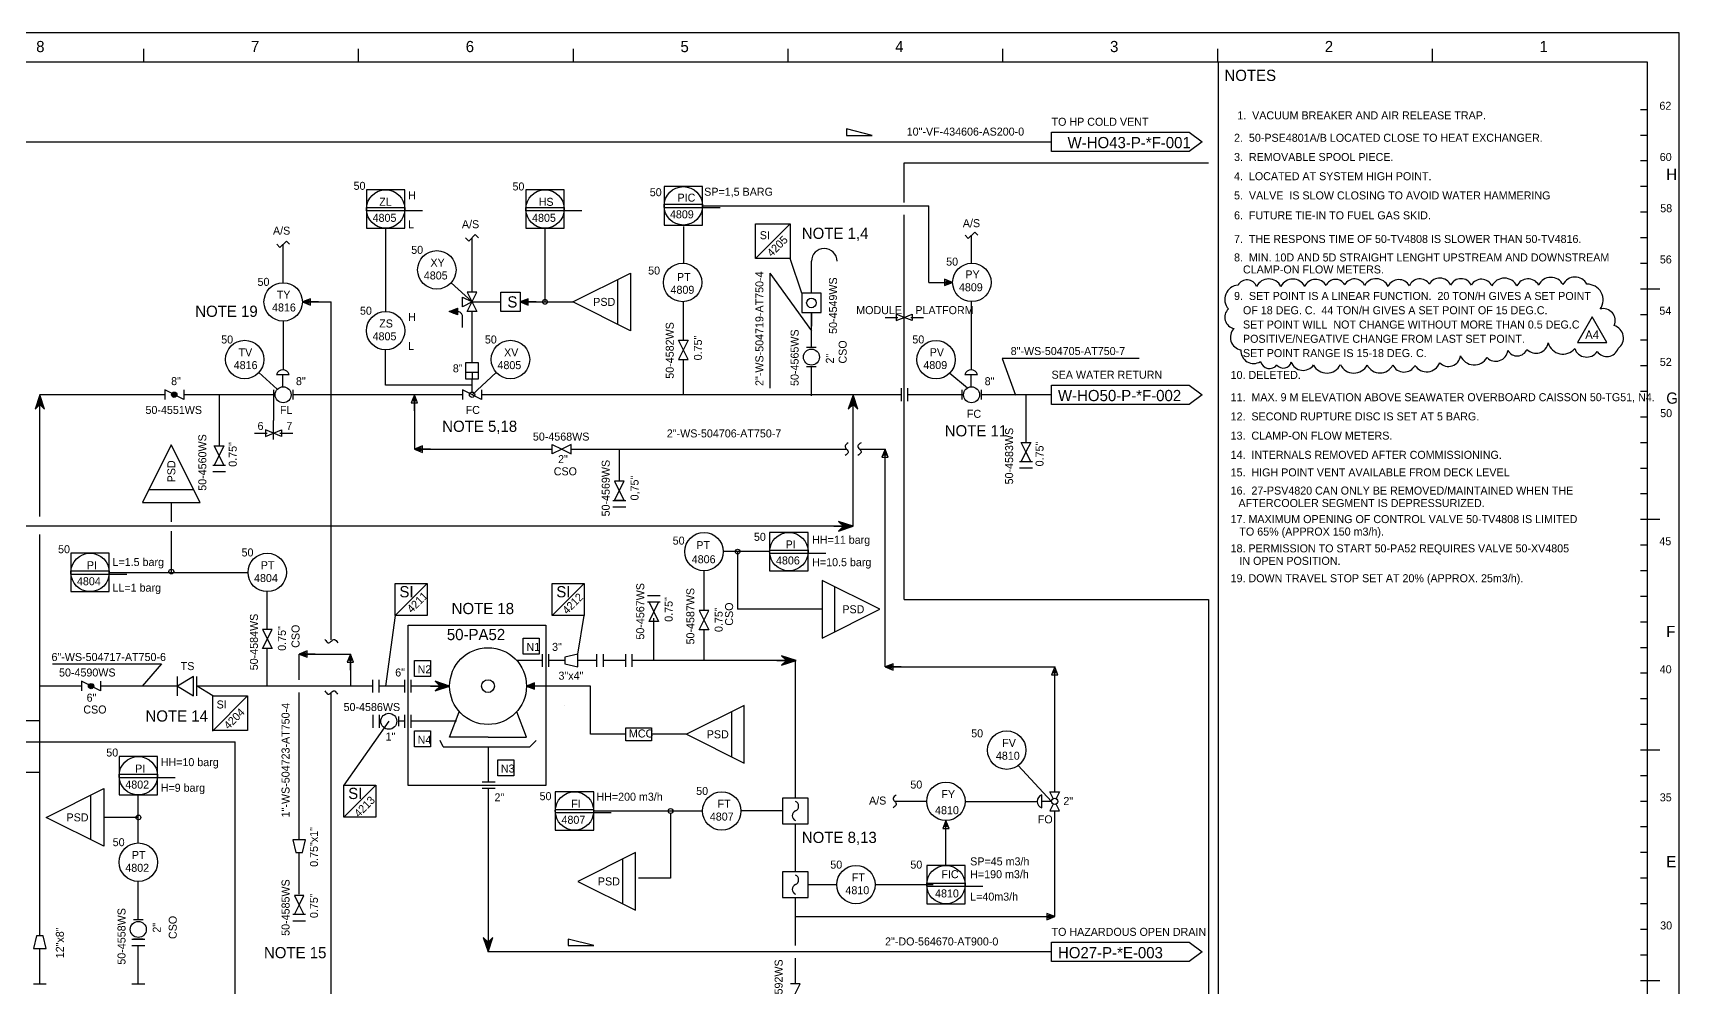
# Model space of a CAD drawing. Extents: x 0 to 840, y 0 to 594.
# Drawn here: x 326 to 840, y 296 to 594 of the extents above; entities that cross this region are included whole.
import ezdxf

# ---------------------------------------------------------------- set-up
doc = ezdxf.new("R2010")
doc.units = 0
for name, color, linetype in [('01-LIN-025-A', 7, 'Continuous'), ('08-LIN-050-A', 7, 'Continuous'), ('14-LIN-025-DASH', 7, 'Continuous'), ('15-LIN-025-PHAN', 7, 'Continuous'), ('18-LIN-025-SP', 7, 'Continuous'), ('34-TXT-018', 7, 'Continuous'), ('35-TXT-025', 7, 'Continuous'), ('36-TXT-035', 7, 'Continuous'), ('39-TXT-100', 7, 'Continuous'), ('40-', 7, 'Continuous'), ('43-', 7, 'Continuous'), ('45-', 7, 'Continuous'), ('50-REV-035-TRNG', 7, 'Continuous'), ('51-REV-035-CLD', 7, 'Continuous')]:
    doc.layers.add(name, color=color, linetype=linetype)

msp = doc.modelspace()

# ---------------------------------------------------------------- linework, layer by layer
at = {"layer": '01-LIN-025-A'}
for p, q in [((566, 512.67), (562.41, 523.52)), ((456.44, 515.96), (463, 510)), ((556, 519), (556, 483)), ((556, 519), (569, 501)), ((569.01, 506.67), (569.01, 502.38)), ((396.42, 487.95), (402.16, 482.69)), ((470.58, 487.95), (463, 481)), ((612.2, 487.74), (617.73, 483.15)), ((401, 479.5), (401, 473)), ((496, 400), (497.99, 412.05)), ((332, 397), (366, 397)), ((366, 397), (360, 390)), ((382, 387), (376.93, 390.07)), ((437, 379), (422.99, 359.05)), ((442, 379), (440, 379)), ((454, 371), (453, 373)), ((454, 371), (481, 371)), ((468, 371), (468, 360)), ((481, 371), (483, 373)), ((633.59, 365.2), (643.98, 354)), ((560, 355), (560, 347)), ((568, 355), (560, 355)), ((568, 347), (568, 355)), ((560, 351), (547, 351)), ((560, 347), (568, 347)), ((560, 332), (560, 324)), ((568, 332), (560, 332)), ((568, 324), (568, 332)), ((560, 324), (568, 324)), ((568, 328), (576.9, 328))]:
    msp.add_line(p, q, dxfattribs=at)
for points in [[(580, 564), (580, 562), (588, 562)], [(512.51, 501), (494.51, 510), (512.51, 519)], [(610.61, 517.08), (610.61, 515.08), (613.11, 516.08)], [(412.5, 509), (412.5, 511), (410, 510)], [(595.5, 506.17), (595.5, 504.17), (598, 505.17)], [(600.45, 506.17), (600.45, 504.17), (597.95, 505.17)], [(444, 478.5), (446, 478.5), (445, 481)], [(398.5, 470), (398.5, 468), (401, 469)], [(403.45, 470), (403.45, 468), (400.95, 469)], [(378.07, 447.33), (369.07, 465.33), (360.07, 447.33)], [(385.5, 465), (384, 462), (382.5, 465)], [(447.5, 463), (447.5, 465), (445, 464)], [(488, 465.5), (491, 464), (488, 462.5)], [(494, 465.5), (491, 464), (494, 462.5)], [(591, 461.5), (593, 461.5), (592, 464)], [(637.5, 466.13), (636, 463.13), (634.5, 466.13)], [(637.5, 460.13), (636, 463.13), (634.5, 460.13)], [(385.5, 459), (384, 462), (382.5, 459)], [(507.5, 454), (509, 451), (510.5, 454)], [(507.5, 448), (509, 451), (510.5, 448)], [(572.35, 405), (590.35, 414), (572.35, 423)], [(518.28, 416.17), (519.78, 413.17), (521.28, 416.17)], [(518.28, 410.17), (519.78, 413.17), (521.28, 410.17)], [(479, 405), (484, 405), (484, 400), (479, 400)], [(411.5, 399), (411.5, 401), (409, 400)], [(424, 397.5), (426, 397.5), (425, 400)], [(445, 398), (450, 398), (450, 393), (445, 393)], [(594.5, 395), (594.5, 397), (592, 396)], [(644, 393.5), (646, 393.5), (645, 396)], [(548, 383.95), (530, 374.95), (548, 365.95)], [(445, 376), (450, 376), (450, 371), (445, 371)], [(511, 376.95), (519, 376.95), (519, 372.95), (511, 372.95)], [(471, 367), (476, 367), (476, 362), (471, 362)], [(347.98, 340), (329.98, 349), (347.98, 358)], [(610, 345.5), (612, 345.5), (611, 348)], [(514, 338), (496, 329), (514, 320)], [(407.5, 324.63), (409, 321.63), (410.5, 324.63)], [(407.5, 318.63), (409, 321.63), (410.5, 318.63)], [(642.5, 319), (642.5, 317), (645, 318)], [(493, 311), (493, 309), (501, 309)]]:
    msp.add_lwpolyline(points, close=True, dxfattribs=at)
for points in [[(644, 563), (687, 563)], [(644, 557), (644, 563)], [(687, 563), (691, 560)], [(687, 557), (644, 557)], [(691, 560), (687, 557)], [(523, 546), (523, 534)], [(535, 546), (523, 546)], [(535, 534), (535, 546)], [(430, 545), (430, 533)], [(442, 545), (430, 545)], [(442, 533), (442, 545)], [(479.8, 545), (479.8, 533)], [(491.8, 545), (479.8, 545)], [(491.8, 533), (491.8, 545)], [(523, 540.5), (535, 540.5)], [(430, 539.5), (442, 539.5)], [(430, 538.5), (447.5, 538.5)], [(479.8, 539.5), (491.8, 539.5)], [(479.8, 538.5), (497.3, 538.5)], [(523, 539.5), (540.5, 539.5)], [(430, 533), (442, 533)], [(461, 530), (462, 529), (464, 531), (465, 530)], [(479.8, 533), (491.8, 533)], [(523, 534), (535, 534)], [(616.99, 530.79), (617.99, 529.79), (619.99, 531.79), (620.99, 530.79)], [(402, 528), (403, 527), (405, 529), (406, 528)], [(569, 512.67), (569, 522.67)], [(508.51, 503), (508.51, 517)], [(608.11, 516.08), (611.11, 516.08)], [(611.11, 516.58), (612.36, 516.08), (611.11, 515.58)], [(611.11, 515.58), (611.31, 516.08), (611.11, 516.58)], [(412, 509.5), (410.75, 510), (412, 510.5)], [(412, 510.5), (411.8, 510), (412, 509.5)], [(415, 510), (412, 510)], [(460, 511.5), (463, 510)], [(460, 508.5), (460, 511.5)], [(463, 510), (460, 508.5)], [(461.5, 507), (464.5, 513)], [(464.5, 513), (461.5, 513)], [(461.5, 513), (464.5, 507)], [(463, 510), (472, 510)], [(472, 510), (472, 513)], [(472, 513), (478, 513)], [(472, 507), (472, 510)], [(478, 513), (478, 507)], [(480.5, 509), (480, 510), (480.5, 511), (478, 510), (480.5, 509)], [(480.5, 509), (480.5, 510.9), (478.4, 510), (480.4, 509.2), (480.4, 510.7), (478.8, 510), (480.3, 509.4), (480.3, 510.5), (479.3, 510), (480.1, 509.7), (480.1, 510.2), (479.7, 510)], [(480, 509.5), (478.75, 510), (480, 510.5)], [(480, 510.5), (479.8, 510), (480, 509.5)], [(483, 510), (480, 510)], [(572, 512.67), (566, 512.67)], [(566, 512.67), (566, 509.67)], [(566, 509.67), (566, 506.67)], [(572, 506.67), (572, 512.67)], [(458.5, 508.05), (458.5, 505.95), (455.8, 507), (458.5, 508.05)], [(455.92, 506.95), (455.85, 507.02)], [(456.15, 506.86), (455.96, 507.06)], [(456.38, 506.77), (456.06, 507.1)], [(456.61, 506.68), (456.16, 507.14)], [(456.85, 506.59), (456.26, 507.18)], [(457.08, 506.5), (456.36, 507.22)], [(457.31, 506.41), (456.47, 507.26)], [(457.54, 506.32), (456.57, 507.3)], [(457.77, 506.23), (456.67, 507.34)], [(458, 506.14), (456.77, 507.38)], [(458.24, 506.05), (456.87, 507.42)], [(458.47, 505.96), (456.97, 507.46)], [(458.5, 506.07), (457.08, 507.5)], [(458.5, 506.21), (457.18, 507.53)], [(458.5, 506.35), (457.28, 507.58)], [(458.5, 506.49), (457.38, 507.61)], [(458.5, 506.64), (457.48, 507.65)], [(458.5, 506.78), (457.59, 507.69)], [(458.5, 506.92), (457.69, 507.73)], [(458.5, 507.06), (457.79, 507.77)], [(458.5, 507.2), (457.89, 507.81)], [(458.5, 507.34), (457.99, 507.85)], [(458.5, 507.48), (458.09, 507.89)], [(458.5, 507.63), (458.2, 507.93)], [(458.5, 507.77), (458.3, 507.97)], [(458.5, 507.91), (458.4, 508.01)], [(460, 502), (460, 505.4)], [(464.5, 507), (461.5, 507)], [(478, 507), (472, 507)], [(566, 506.67), (572, 506.67)], [(592, 505.17), (593, 505.17)], [(593, 505.17), (596, 505.17)], [(600, 505.17), (603, 505.17)], [(603, 505.17), (604, 505.17)], [(463, 484), (436, 484), (436, 495)], [(570.5, 495.75), (567.5, 495.75)], [(463, 481.83), (463, 486), (465, 486), (465, 491), (461, 491), (461, 486), (463, 486)], [(570.5, 489.75), (567.5, 489.75)], [(671.36, 492.3), (628.6, 492.3), (632.71, 480.88)], [(401.9, 487.3), (405.9, 487.3)], [(403.9, 483.3), (403.9, 487.3)], [(461, 488), (465, 488)], [(463, 488), (463, 486)], [(616.9, 487.3), (620.9, 487.3)], [(618.9, 483.3), (618.9, 487.3)], [(644, 484), (687, 484)], [(644, 478), (644, 484)], [(687, 484), (691, 481)], [(326.5, 476.5), (328, 478), (329.5, 476.5), (328, 481), (326.5, 476.5)], [(328.93, 478.2), (327.07, 478.2)], [(328.9, 478.3), (327.1, 478.3)], [(328.87, 478.4), (327.13, 478.4)], [(328.83, 478.5), (327.17, 478.5)], [(328.8, 478.6), (327.2, 478.6)], [(328.77, 478.7), (327.23, 478.7)], [(328.73, 478.8), (327.27, 478.8)], [(328.7, 478.9), (327.3, 478.9)], [(328.67, 479), (327.33, 479)], [(328.63, 479.1), (327.37, 479.1)], [(328.6, 479.2), (327.4, 479.2)], [(328.57, 479.3), (327.43, 479.3)], [(328.53, 479.4), (327.47, 479.4)], [(328.5, 479.5), (327.5, 479.5)], [(328.47, 479.6), (327.53, 479.6)], [(328.43, 479.7), (327.57, 479.7)], [(328.4, 479.8), (327.6, 479.8)], [(328.37, 479.9), (327.63, 479.9)], [(328.33, 480), (327.67, 480)], [(328.3, 480.1), (327.7, 480.1)], [(328.27, 480.2), (327.73, 480.2)], [(328.23, 480.3), (327.77, 480.3)], [(328.2, 480.4), (327.8, 480.4)], [(328.17, 480.5), (327.83, 480.5)], [(328.13, 480.6), (327.87, 480.6)], [(328.1, 480.7), (327.9, 480.7)], [(328.07, 480.8), (327.93, 480.8)], [(328.03, 480.9), (327.97, 480.9)], [(328, 475), (328, 481)], [(373, 479.5), (367, 482.5)], [(367, 482.5), (367, 479.5)], [(373, 482.5), (373, 479.5)], [(401, 482.5), (401, 479.5)], [(407, 482.5), (407, 479.5)], [(444.5, 479), (445, 480.25), (445.5, 479)], [(445.5, 479), (445, 479.2), (444.5, 479)], [(445, 476), (445, 479)], [(466, 479.5), (460, 482.5)], [(460, 482.5), (460, 479.5)], [(466, 482.5), (466, 479.5)], [(580.5, 476.5), (582, 478), (583.5, 476.5), (582, 481), (580.5, 476.5)], [(582.93, 478.2), (581.07, 478.2)], [(582.9, 478.3), (581.1, 478.3)], [(582.87, 478.4), (581.13, 478.4)], [(582.83, 478.5), (581.17, 478.5)], [(582.8, 478.6), (581.2, 478.6)], [(582.77, 478.7), (581.23, 478.7)], [(582.73, 478.8), (581.27, 478.8)], [(582.7, 478.9), (581.3, 478.9)], [(582.67, 479), (581.33, 479)], [(582.63, 479.1), (581.37, 479.1)], [(582.6, 479.2), (581.4, 479.2)], [(582.57, 479.3), (581.43, 479.3)], [(582.53, 479.4), (581.47, 479.4)], [(582.5, 479.5), (581.5, 479.5)], [(582.47, 479.6), (581.53, 479.6)], [(582.43, 479.7), (581.57, 479.7)], [(582.4, 479.8), (581.6, 479.8)], [(582.37, 479.9), (581.63, 479.9)], [(582.33, 480), (581.67, 480)], [(582.3, 480.1), (581.7, 480.1)], [(582.27, 480.2), (581.73, 480.2)], [(582.23, 480.3), (581.77, 480.3)], [(582.2, 480.4), (581.8, 480.4)], [(582.17, 480.5), (581.83, 480.5)], [(582.13, 480.6), (581.87, 480.6)], [(582.1, 480.7), (581.9, 480.7)], [(582.07, 480.8), (581.93, 480.8)], [(582.03, 480.9), (581.97, 480.9)], [(582, 475), (582, 481)], [(597, 483), (597, 479)], [(599, 483), (599, 479)], [(616, 482.5), (616, 479.5)], [(622, 482.5), (622, 479.5)], [(691, 481), (687, 478)], [(326.6, 476.6), (326.53, 476.6)], [(326.7, 476.7), (326.57, 476.7)], [(326.8, 476.8), (326.6, 476.8)], [(326.9, 476.9), (326.63, 476.9)], [(327, 477), (326.67, 477)], [(327.1, 477.1), (326.7, 477.1)], [(327.2, 477.2), (326.73, 477.2)], [(327.3, 477.3), (326.77, 477.3)], [(327.4, 477.4), (326.8, 477.4)], [(327.5, 477.5), (326.83, 477.5)], [(327.6, 477.6), (326.87, 477.6)], [(327.7, 477.7), (326.9, 477.7)], [(327.8, 477.8), (326.93, 477.8)], [(327.9, 477.9), (326.97, 477.9)], [(328, 478), (327, 478)], [(328.97, 478.1), (327.03, 478.1)], [(329, 478), (328, 478)], [(329.03, 477.9), (328.1, 477.9)], [(329.07, 477.8), (328.2, 477.8)], [(329.1, 477.7), (328.3, 477.7)], [(329.13, 477.6), (328.4, 477.6)], [(329.17, 477.5), (328.5, 477.5)], [(329.2, 477.4), (328.6, 477.4)], [(329.23, 477.3), (328.7, 477.3)], [(329.27, 477.2), (328.8, 477.2)], [(329.3, 477.1), (328.9, 477.1)], [(329.33, 477), (329, 477)], [(329.37, 476.9), (329.1, 476.9)], [(329.4, 476.8), (329.2, 476.8)], [(329.43, 476.7), (329.3, 476.7)], [(329.47, 476.6), (329.4, 476.6)], [(580.6, 476.6), (580.53, 476.6)], [(580.7, 476.7), (580.57, 476.7)], [(580.8, 476.8), (580.6, 476.8)], [(580.9, 476.9), (580.63, 476.9)], [(581, 477), (580.67, 477)], [(581.1, 477.1), (580.7, 477.1)], [(581.2, 477.2), (580.73, 477.2)], [(581.3, 477.3), (580.77, 477.3)], [(581.4, 477.4), (580.8, 477.4)], [(581.5, 477.5), (580.83, 477.5)], [(581.6, 477.6), (580.87, 477.6)], [(581.7, 477.7), (580.9, 477.7)], [(581.8, 477.8), (580.93, 477.8)], [(581.9, 477.9), (580.97, 477.9)], [(582, 478), (581, 478)], [(582.97, 478.1), (581.03, 478.1)], [(583, 478), (582, 478)], [(583.03, 477.9), (582.1, 477.9)], [(583.07, 477.8), (582.2, 477.8)], [(583.1, 477.7), (582.3, 477.7)], [(583.13, 477.6), (582.4, 477.6)], [(583.17, 477.5), (582.5, 477.5)], [(583.2, 477.4), (582.6, 477.4)], [(583.23, 477.3), (582.7, 477.3)], [(583.27, 477.2), (582.8, 477.2)], [(583.3, 477.1), (582.9, 477.1)], [(583.33, 477), (583, 477)], [(583.37, 476.9), (583.1, 476.9)], [(583.4, 476.8), (583.2, 476.8)], [(583.43, 476.7), (583.3, 476.7)], [(583.47, 476.6), (583.4, 476.6)], [(687, 478), (644, 478)], [(395, 469), (396, 469)], [(396, 469), (399, 469)], [(401, 466.99), (401, 473)], [(403, 469), (406, 469)], [(406, 469), (407, 469)], [(447, 463.5), (445.75, 464), (447, 464.5)], [(447, 464.5), (446.8, 464), (447, 463.5)], [(450, 464), (447, 464)], [(591.5, 462), (592, 463.25), (592.5, 462)], [(382, 459), (386, 459)], [(592.5, 462), (592, 462.2), (591.5, 462)], [(592, 459), (592, 462)], [(634, 460.13), (638, 460.13)], [(634, 458.13), (638, 458.13)], [(382, 457), (386, 457)], [(376.07, 451.33), (362.07, 451.33)], [(507, 448), (511, 448)], [(507, 446), (511, 446)], [(555.95, 438), (555.95, 426)], [(567.95, 438), (555.95, 438)], [(567.95, 426), (567.95, 438)], [(576, 439.92), (582, 439.92)], [(577.5, 441.42), (579, 439.92), (577.5, 438.42), (582, 439.92), (577.5, 441.42)], [(577.6, 441.32), (577.6, 441.39)], [(577.6, 438.45), (577.6, 438.52)], [(577.7, 441.22), (577.7, 441.35)], [(577.7, 438.49), (577.7, 438.62)], [(577.8, 441.12), (577.8, 441.32)], [(577.8, 438.52), (577.8, 438.72)], [(577.9, 441.02), (577.9, 441.29)], [(577.9, 438.55), (577.9, 438.82)], [(578, 440.92), (578, 441.25)], [(578, 438.59), (578, 438.92)], [(578.1, 440.82), (578.1, 441.22)], [(578.1, 438.62), (578.1, 439.02)], [(578.2, 440.72), (578.2, 441.19)], [(578.2, 438.65), (578.2, 439.12)], [(578.3, 440.62), (578.3, 441.15)], [(578.3, 438.69), (578.3, 439.22)], [(578.4, 440.52), (578.4, 441.12)], [(578.4, 438.72), (578.4, 439.32)], [(578.5, 440.42), (578.5, 441.09)], [(578.5, 438.75), (578.5, 439.42)], [(578.6, 440.32), (578.6, 441.05)], [(578.6, 438.79), (578.6, 439.52)], [(578.7, 440.22), (578.7, 441.02)], [(578.7, 438.82), (578.7, 439.62)], [(578.8, 440.12), (578.8, 440.99)], [(578.8, 438.85), (578.8, 439.72)], [(578.9, 440.02), (578.9, 440.95)], [(578.9, 438.89), (578.9, 439.82)], [(579, 439.92), (579, 440.92)], [(579, 438.92), (579, 439.92)], [(579.1, 438.95), (579.1, 440.89)], [(579.2, 438.99), (579.2, 440.85)], [(579.3, 439.02), (579.3, 440.82)], [(579.4, 439.05), (579.4, 440.79)], [(579.5, 439.09), (579.5, 440.75)], [(579.6, 439.12), (579.6, 440.72)], [(579.7, 439.15), (579.7, 440.69)], [(579.8, 439.19), (579.8, 440.65)], [(579.9, 439.22), (579.9, 440.62)], [(580, 439.25), (580, 440.59)], [(580.1, 439.29), (580.1, 440.55)], [(580.2, 439.32), (580.2, 440.52)], [(580.3, 439.35), (580.3, 440.49)], [(580.4, 439.39), (580.4, 440.45)], [(580.5, 439.42), (580.5, 440.42)], [(580.6, 439.45), (580.6, 440.39)], [(580.7, 439.49), (580.7, 440.35)], [(580.8, 439.52), (580.8, 440.32)], [(580.9, 439.55), (580.9, 440.29)], [(581, 439.59), (581, 440.25)], [(581.1, 439.62), (581.1, 440.22)], [(581.2, 439.65), (581.2, 440.19)], [(581.3, 439.69), (581.3, 440.15)], [(581.4, 439.72), (581.4, 440.12)], [(581.5, 439.75), (581.5, 440.09)], [(581.6, 439.79), (581.6, 440.05)], [(581.7, 439.82), (581.7, 440.02)], [(581.8, 439.85), (581.8, 439.99)], [(581.9, 439.89), (581.9, 439.95)], [(555.95, 432.5), (567.95, 432.5)], [(337.7, 431.5), (337.7, 419.5)], [(349.7, 431.5), (337.7, 431.5)], [(349.7, 419.5), (349.7, 431.5)], [(555.95, 431.5), (573.45, 431.5)], [(337.7, 426), (349.7, 426)], [(337.7, 425), (355.2, 425)], [(438.99, 412.05), (438.99, 422.05)], [(438.99, 422.05), (448.99, 422.05)], [(438.99, 412.05), (448.99, 422.05)], [(448.99, 422.05), (448.99, 412.05)], [(487.99, 412.05), (487.99, 422.05)], [(487.99, 422.05), (497.99, 422.05)], [(487.99, 412.05), (497.99, 422.05)], [(497.99, 422.05), (497.99, 412.05)], [(555.95, 426), (567.95, 426)], [(337.7, 419.5), (349.7, 419.5)], [(521.78, 418.17), (517.78, 418.17)], [(576.36, 407), (576.36, 421)], [(448.99, 412.05), (438.99, 412.05)], [(497.99, 412.05), (487.99, 412.05)], [(521.78, 416.17), (517.78, 416.17)], [(411, 399.5), (409.75, 400), (411, 400.5)], [(411, 400.5), (410.8, 400), (411, 399.5)], [(414, 400), (411, 400)], [(424.5, 398), (425, 399.25), (425.5, 398)], [(425.5, 398), (425, 398.2), (424.5, 398)], [(425, 395), (425, 398)], [(485.01, 396), (485.01, 400)], [(487.01, 396), (487.01, 400)], [(496, 400), (492, 399)], [(492, 399), (492, 397)], [(492, 397), (496, 396)], [(496, 396), (496, 400)], [(502.01, 396), (502.01, 400)], [(504.01, 396), (504.01, 400)], [(511, 396), (511, 400)], [(513, 396), (513, 400)], [(558.19, 398), (564.19, 398)], [(559.69, 399.5), (561.19, 398), (559.69, 396.5), (564.19, 398), (559.69, 399.5)], [(559.79, 399.4), (559.79, 399.47)], [(559.79, 396.53), (559.79, 396.6)], [(559.89, 399.3), (559.89, 399.43)], [(559.89, 396.57), (559.89, 396.7)], [(559.99, 399.2), (559.99, 399.4)], [(559.99, 396.6), (559.99, 396.8)], [(560.09, 399.1), (560.09, 399.37)], [(560.09, 396.63), (560.09, 396.9)], [(560.19, 399), (560.19, 399.33)], [(560.19, 396.67), (560.19, 397)], [(560.29, 398.9), (560.29, 399.3)], [(560.29, 396.7), (560.29, 397.1)], [(560.39, 398.8), (560.39, 399.27)], [(560.39, 396.73), (560.39, 397.2)], [(560.49, 398.7), (560.49, 399.23)], [(560.49, 396.77), (560.49, 397.3)], [(560.59, 398.6), (560.59, 399.2)], [(560.59, 396.8), (560.59, 397.4)], [(560.69, 398.5), (560.69, 399.17)], [(560.69, 396.83), (560.69, 397.5)], [(560.79, 398.4), (560.79, 399.13)], [(560.79, 396.87), (560.79, 397.6)], [(560.89, 398.3), (560.89, 399.1)], [(560.89, 396.9), (560.89, 397.7)], [(560.99, 398.2), (560.99, 399.07)], [(560.99, 396.93), (560.99, 397.8)], [(561.09, 398.1), (561.09, 399.03)], [(561.09, 396.97), (561.09, 397.9)], [(561.19, 398), (561.19, 399)], [(561.19, 397), (561.19, 398)], [(561.29, 397.03), (561.29, 398.97)], [(561.39, 397.07), (561.39, 398.93)], [(561.49, 397.1), (561.49, 398.9)], [(561.59, 397.13), (561.59, 398.87)], [(561.69, 397.17), (561.69, 398.83)], [(561.79, 397.2), (561.79, 398.8)], [(561.89, 397.23), (561.89, 398.77)], [(561.99, 397.27), (561.99, 398.73)], [(562.09, 397.3), (562.09, 398.7)], [(562.19, 397.33), (562.19, 398.67)], [(562.29, 397.37), (562.29, 398.63)], [(562.39, 397.4), (562.39, 398.6)], [(562.49, 397.43), (562.49, 398.57)], [(562.59, 397.47), (562.59, 398.53)], [(562.69, 397.5), (562.69, 398.5)], [(562.79, 397.53), (562.79, 398.47)], [(562.89, 397.57), (562.89, 398.43)], [(562.99, 397.6), (562.99, 398.4)], [(563.09, 397.63), (563.09, 398.37)], [(563.19, 397.67), (563.19, 398.33)], [(563.29, 397.7), (563.29, 398.3)], [(563.39, 397.73), (563.39, 398.27)], [(563.49, 397.77), (563.49, 398.23)], [(563.59, 397.8), (563.59, 398.2)], [(563.69, 397.83), (563.69, 398.17)], [(563.79, 397.87), (563.79, 398.13)], [(563.89, 397.9), (563.89, 398.1)], [(563.99, 397.93), (563.99, 398.07)], [(564.09, 397.97), (564.09, 398.03)], [(594, 395.5), (592.75, 396), (594, 396.5)], [(594, 396.5), (593.8, 396), (594, 395.5)], [(597, 396), (594, 396)], [(347, 388.5), (341, 391.5)], [(341, 391.5), (341, 388.5)], [(347, 391.5), (347, 388.5)], [(371, 387), (371, 393)], [(376, 393), (371, 390)], [(376, 387), (376, 393)], [(377, 387), (377, 393)], [(432, 388), (432, 392)], [(434, 388), (434, 392)], [(442, 388), (442, 392)], [(444, 388), (444, 392)], [(451.5, 391.5), (453, 390), (451.5, 388.5), (456, 390), (451.5, 391.5)], [(451.6, 391.4), (451.6, 391.47)], [(451.7, 391.3), (451.7, 391.43)], [(451.8, 391.2), (451.8, 391.4)], [(451.9, 391.1), (451.9, 391.37)], [(452, 391), (452, 391.33)], [(452.1, 390.9), (452.1, 391.3)], [(452.2, 390.8), (452.2, 391.27)], [(452.3, 390.7), (452.3, 391.23)], [(452.4, 390.6), (452.4, 391.2)], [(452.5, 390.5), (452.5, 391.17)], [(452.6, 390.4), (452.6, 391.13)], [(452.7, 390.3), (452.7, 391.1)], [(452.8, 390.2), (452.8, 391.07)], [(452.9, 390.1), (452.9, 391.03)], [(453, 390), (453, 391)], [(453.1, 389.03), (453.1, 390.97)], [(453.2, 389.07), (453.2, 390.93)], [(453.3, 389.1), (453.3, 390.9)], [(453.4, 389.13), (453.4, 390.87)], [(453.5, 389.17), (453.5, 390.83)], [(453.6, 389.2), (453.6, 390.8)], [(453.7, 389.23), (453.7, 390.77)], [(482.5, 389), (482, 390), (482.5, 391), (480, 390), (482.5, 389)], [(482.5, 389), (482.5, 390.9), (480.4, 390), (482.4, 389.2), (482.4, 390.7), (480.8, 390), (482.3, 389.4), (482.3, 390.5), (481.3, 390), (482.1, 389.7), (482.1, 390.2), (481.7, 390)], [(644.5, 394), (645, 395.25), (645.5, 394)], [(645.5, 394), (645, 394.2), (644.5, 394)], [(645, 391), (645, 394)], [(371, 390), (376, 387)], [(450, 390), (456, 390)], [(451.6, 388.53), (451.6, 388.6)], [(451.7, 388.57), (451.7, 388.7)], [(451.8, 388.6), (451.8, 388.8)], [(451.9, 388.63), (451.9, 388.9)], [(452, 388.67), (452, 389)], [(452.1, 388.7), (452.1, 389.1)], [(452.2, 388.73), (452.2, 389.2)], [(452.3, 388.77), (452.3, 389.3)], [(452.4, 388.8), (452.4, 389.4)], [(452.5, 388.83), (452.5, 389.5)], [(452.6, 388.87), (452.6, 389.6)], [(452.7, 388.9), (452.7, 389.7)], [(452.8, 388.93), (452.8, 389.8)], [(452.9, 388.97), (452.9, 389.9)], [(453, 389), (453, 390)], [(453.8, 389.27), (453.8, 390.73)], [(453.9, 389.3), (453.9, 390.7)], [(454, 389.33), (454, 390.67)], [(454.1, 389.37), (454.1, 390.63)], [(454.2, 389.4), (454.2, 390.6)], [(454.3, 389.43), (454.3, 390.57)], [(454.4, 389.47), (454.4, 390.53)], [(454.5, 389.5), (454.5, 390.5)], [(454.6, 389.53), (454.6, 390.47)], [(454.7, 389.57), (454.7, 390.43)], [(454.8, 389.6), (454.8, 390.4)], [(454.9, 389.63), (454.9, 390.37)], [(455, 389.67), (455, 390.33)], [(455.1, 389.7), (455.1, 390.3)], [(455.2, 389.73), (455.2, 390.27)], [(455.3, 389.77), (455.3, 390.23)], [(455.4, 389.8), (455.4, 390.2)], [(455.5, 389.83), (455.5, 390.17)], [(455.6, 389.87), (455.6, 390.13)], [(455.7, 389.9), (455.7, 390.1)], [(455.8, 389.93), (455.8, 390.07)], [(455.9, 389.97), (455.9, 390.03)], [(482, 389.5), (480.75, 390), (482, 390.5)], [(482, 390.5), (481.8, 390), (482, 389.5)], [(485, 390), (482, 390)], [(432, 381), (432, 377)], [(434, 381), (434, 377)], [(434, 380.5), (434, 377.5)], [(440, 380.5), (440, 377.5)], [(442, 377), (442, 381)], [(444, 377), (444, 381)], [(456, 374), (459, 382)], [(480, 374), (477, 382)], [(544, 381.95), (544, 367.95)], [(468, 374), (456, 374)], [(468, 374), (480, 374)], [(352.76, 368), (352.76, 356)], [(364.76, 368), (352.76, 368)], [(364.76, 356), (364.76, 368)], [(352.76, 362.5), (364.76, 362.5)], [(352.76, 361.5), (370.26, 361.5)], [(470.2, 360), (466.2, 360)], [(343.98, 342), (343.98, 356)], [(352.76, 356), (364.76, 356)], [(422.99, 349.05), (422.99, 359.05)], [(422.99, 359.05), (432.99, 359.05)], [(422.99, 349.05), (432.99, 359.05)], [(432.99, 359.05), (432.99, 349.05)], [(470.2, 358), (466.2, 358)], [(489, 357), (489, 345)], [(501, 357), (489, 357)], [(501, 345), (501, 357)], [(640.98, 352), (640.98, 356)], [(643.48, 357), (646.48, 357)], [(644.54, 354.89), (643.48, 357)], [(646.48, 357), (645.43, 354.89)], [(489, 351.5), (501, 351.5)], [(489, 350.5), (506.5, 350.5)], [(643.98, 354), (640.98, 354)], [(644.54, 353.1), (643.48, 351)], [(643.48, 351), (646.48, 351)], [(646.48, 351), (645.43, 353.1)], [(432.99, 349.05), (422.99, 349.05)], [(489, 345), (501, 345)], [(610.5, 346), (611, 347.25), (611.5, 346)], [(611.5, 346), (611, 346.2), (610.5, 346)], [(611, 343), (611, 346)], [(407, 342), (408, 338)], [(411, 342), (407, 342)], [(410, 338), (411, 342)], [(408, 338), (410, 338)], [(510, 336), (510, 322)], [(605, 334), (605, 322)], [(617, 334), (605, 334)], [(617, 322), (617, 334)], [(605, 328.5), (617, 328.5)], [(605, 327.5), (622.5, 327.5)], [(605, 322), (617, 322)], [(360.26, 317), (357.26, 317)], [(411, 318.63), (407, 318.63)], [(411, 316.63), (407, 316.63)], [(640, 318), (643, 318)], [(643, 318.5), (644.25, 318), (643, 317.5)], [(643, 317.5), (643.2, 318), (643, 318.5)], [(327, 312), (326, 308)], [(329, 312), (327, 312)], [(330, 308), (329, 312)], [(356.76, 311), (360.76, 311)], [(356.76, 309), (360.76, 309)], [(360.26, 311), (357.26, 311)], [(469.5, 311.5), (468, 310), (466.5, 311.5), (468, 307), (469.5, 311.5)], [(466.53, 311.4), (466.6, 311.4)], [(466.57, 311.3), (466.7, 311.3)], [(466.6, 311.2), (466.8, 311.2)], [(466.63, 311.1), (466.9, 311.1)], [(466.67, 311), (467, 311)], [(466.7, 310.9), (467.1, 310.9)], [(466.73, 310.8), (467.2, 310.8)], [(466.77, 310.7), (467.3, 310.7)], [(466.8, 310.6), (467.4, 310.6)], [(466.83, 310.5), (467.5, 310.5)], [(466.87, 310.4), (467.6, 310.4)], [(466.9, 310.3), (467.7, 310.3)], [(466.93, 310.2), (467.8, 310.2)], [(466.97, 310.1), (467.9, 310.1)], [(467, 310), (468, 310)], [(467.03, 309.9), (468.97, 309.9)], [(467.07, 309.8), (468.93, 309.8)], [(467.1, 309.7), (468.9, 309.7)], [(467.13, 309.6), (468.87, 309.6)], [(467.17, 309.5), (468.83, 309.5)], [(467.2, 309.4), (468.8, 309.4)], [(467.23, 309.3), (468.77, 309.3)], [(467.27, 309.2), (468.73, 309.2)], [(467.3, 309.1), (468.7, 309.1)], [(467.33, 309), (468.67, 309)], [(467.37, 308.9), (468.63, 308.9)], [(467.4, 308.8), (468.6, 308.8)], [(467.43, 308.7), (468.57, 308.7)], [(467.47, 308.6), (468.53, 308.6)], [(467.5, 308.5), (468.5, 308.5)], [(468, 313), (468, 307)], [(468, 310), (469, 310)], [(468.1, 310.1), (469.03, 310.1)], [(468.2, 310.2), (469.07, 310.2)], [(468.3, 310.3), (469.1, 310.3)], [(468.4, 310.4), (469.13, 310.4)], [(468.5, 310.5), (469.17, 310.5)], [(468.6, 310.6), (469.2, 310.6)], [(468.7, 310.7), (469.23, 310.7)], [(468.8, 310.8), (469.27, 310.8)], [(468.9, 310.9), (469.3, 310.9)], [(469, 311), (469.33, 311)], [(469.1, 311.1), (469.37, 311.1)], [(469.2, 311.2), (469.4, 311.2)], [(469.3, 311.3), (469.43, 311.3)], [(469.4, 311.4), (469.47, 311.4)], [(644, 310), (687, 310)], [(644, 304), (644, 310)], [(687, 310), (691, 307)], [(326, 308), (330, 308)], [(467.53, 308.4), (468.47, 308.4)], [(467.57, 308.3), (468.43, 308.3)], [(467.6, 308.2), (468.4, 308.2)], [(467.63, 308.1), (468.37, 308.1)], [(467.67, 308), (468.33, 308)], [(467.7, 307.9), (468.3, 307.9)], [(467.73, 307.8), (468.27, 307.8)], [(467.77, 307.7), (468.23, 307.7)], [(467.8, 307.6), (468.2, 307.6)], [(467.83, 307.5), (468.17, 307.5)], [(467.87, 307.4), (468.13, 307.4)], [(467.9, 307.3), (468.1, 307.3)], [(467.93, 307.2), (468.07, 307.2)], [(467.97, 307.1), (468.03, 307.1)], [(687, 304), (644, 304)], [(691, 307), (687, 304)], [(326, 297), (330, 297)], [(356.76, 297), (360.76, 297)], [(562.5, 291), (565.5, 297)], [(565.5, 297), (562.5, 297)]]:
    msp.add_lwpolyline(points, dxfattribs=at)
for centre, radius in [((529, 540), 6), ((436, 539), 6), ((485.8, 539), 6), ((452, 520), 6), ((528.75, 516.06), 6), ((619.11, 516.08), 6), ((404, 510), 6), ((485.79, 510.02), 0.75), ((569, 509.67), 1.5), ((436, 501), 6), ((392, 492), 6), ((475, 492), 6), ((569, 492.75), 2.5), ((607.92, 491.95), 6), ((404, 481), 2.5), ((619, 481), 2.5), ((370, 481), 0.825), ((370, 481), 0.698), ((370, 481), 0.571), ((370, 481), 0.38), ((370, 481), 0.254), ((370, 481), 0.127), ((463, 481), 0.825), ((463, 481), 0.825), ((535.45, 432), 6), ((561.95, 432), 6), ((545.95, 432), 0.75), ((343.7, 425.5), 6), ((399.02, 425.5), 6), ((369.07, 425.77), 0.75), ((468, 390), 12), ((344, 390), 0.825), ((468, 390), 2), ((344, 390), 0.698), ((344, 390), 0.571), ((344, 390), 0.38), ((344, 390), 0.254), ((344, 390), 0.127), ((437, 379), 2.5), ((630, 370), 6), ((358.76, 362), 6), ((611, 354), 6), ((495, 351), 6), ((541, 351), 6), ((644.98, 354), 1), ((358.79, 348.99), 0.75), ((525, 351), 0.75), ((358.76, 335), 6), ((582.9, 328), 6), ((611, 328), 6), ((358.76, 314), 2.5)]:
    msp.add_circle(centre, radius, dxfattribs=at)
for centre, radius, start, end in [((573, 522.67), 4, 0, 180), ((403.9, 486.72), 2.08, 16.2602, 163.7398), ((618.9, 486.72), 2.08, 16.2602, 163.7398), ((641.57, 354), 2.08, 106.2602, 253.7398), ((564.62, 349.5), 1.62, 112.6199, 247.3801), ((563.37, 352.5), 1.62, 292.6199, 67.3801), ((563.37, 329.5), 1.62, 292.6199, 67.3801), ((564.62, 326.5), 1.62, 112.6199, 247.3801)]:
    msp.add_arc(centre, radius, start, end, dxfattribs=at)
for points in [[(460, 505.4), (460.01, 505.49), (460.03, 505.66), (459.89, 506.16), (459.2, 506.91), (458.74, 506.97), (458.5, 507)], [(580.5, 466), (580.04, 465.67), (579.12, 465), (580, 464), (580.87, 463), (579.96, 462.33), (579.5, 462)], [(584.5, 466), (584.04, 465.67), (583.12, 465), (584, 464), (584.87, 463), (583.96, 462.33), (583.5, 462)], [(417.04, 404.55), (417.37, 404.09), (418.04, 403.18), (419.04, 404.05), (420.04, 404.93), (420.71, 404.01), (421.04, 403.55)], [(417, 388.5), (417.33, 388.04), (418, 387.12), (419, 388), (420, 388.87), (420.67, 387.96), (421, 387.5)], [(595.5, 356), (595.04, 355.67), (594.12, 355), (595, 354), (595.87, 353), (594.96, 352.33), (594.5, 352)]]:
    msp.add_open_spline(points, degree=3, dxfattribs=at)
at = {"layer": '08-LIN-050-A'}
for p, q in [((254, 560), (644, 560)), ((367, 481), (328, 481)), ((328, 442.92), (328, 481)), ((401, 481), (373, 481)), ((460, 481), (407, 481)), ((597, 481), (466, 481)), ((582, 439.92), (582, 481)), ((616, 481), (599, 481)), ((644, 481), (622, 481)), ((582, 439.92), (189, 439.92)), ((328, 312), (328, 437.33)), ((485, 398), (476.94, 398)), ((492, 398), (487, 398)), ((502, 398), (496, 398)), ((500.01, 398), (500, 398)), ((511, 398), (504, 398)), ((564, 398), (513, 398)), ((564, 355), (564, 398)), ((341, 390), (328, 390)), ((371.03, 390), (347, 390)), ((432, 390), (377, 390)), ((442, 390), (434, 390)), ((456, 390), (444, 390)), ((303.01, 379.23), (328, 379.23)), ((468, 358), (468, 307)), ((564, 332), (564, 347)), ((564, 309), (564, 324)), ((328, 297), (328, 308)), ((644, 307), (468, 307)), ((564, 297), (564, 305))]:
    msp.add_line(p, q, dxfattribs=at)
at = {"layer": '14-LIN-025-DASH'}
for p, q in [((598, 541.09), (598, 553.38)), ((598, 417), (598, 537.18)), ((562.41, 534.39), (551.55, 523.52)), ((392.76, 386.83), (381.89, 375.96))]:
    msp.add_line(p, q, dxfattribs=at)
for points in [[(598, 553.38), (693, 553.38)], [(598, 417), (693, 417)], [(693, 417), (693, 196)]]:
    msp.add_lwpolyline(points, dxfattribs=at)
for points in [[(551.55, 523.52), (551.55, 534.39), (562.41, 534.39), (562.41, 523.52)], [(382, 376.13), (382, 387), (392.87, 387), (392.87, 376.13)]]:
    msp.add_lwpolyline(points, close=True, dxfattribs=at)
at = {"layer": '15-LIN-025-PHAN'}
msp.add_line((696, 585), (696, 70), dxfattribs=at)
at = {"layer": '18-LIN-025-SP'}
for p, q in [((535, 540), (605.7, 540)), ((605.7, 516.08), (605.7, 540)), ((436, 533), (436, 507)), ((463, 513), (463, 530)), ((485.8, 510), (485.8, 533)), ((529, 533.5), (529, 522)), ((618.99, 522.06), (618.99, 530.79)), ((404, 516), (404, 528)), ((605.7, 516.08), (613.11, 516.08)), ((410, 510), (419, 510)), ((419, 404.47), (419, 510)), ((478, 510), (494.51, 510)), ((529, 498), (529, 510)), ((619, 488.8), (619, 510)), ((404, 504), (404, 497)), ((463, 491), (463, 507)), ((569, 495.75), (569, 506.67)), ((404, 499), (404, 489)), ((529, 481), (529, 492)), ((569, 480.65), (569, 489.75)), ((384, 481), (384, 465)), ((445, 481), (445, 464)), ((636, 481), (636, 466)), ((445, 464), (488, 464)), ((494, 464), (580, 464)), ((509, 464), (509, 454)), ((584, 464), (592, 464)), ((592, 396), (592, 464)), ((369.07, 447.33), (369.07, 441.28)), ((369.07, 438.38), (369.07, 425.5)), ((555.95, 432), (541.45, 432)), ((545.95, 432), (545.95, 414)), ((349.7, 425.5), (393.02, 425.5)), ((535.45, 413.56), (535.45, 426)), ((399.02, 407.7), (399.02, 419.5)), ((572.35, 414), (545.95, 414)), ((443, 359), (443, 409)), ((443, 409), (486, 409)), ((486, 409), (486, 359)), ((519.78, 398), (519.78, 411.17)), ((535.45, 398), (535.45, 407.56)), ((399.02, 390), (399.02, 401.7)), ((409, 400), (425, 400)), ((409, 392), (409, 400)), ((425, 400), (425, 390)), ((592, 396), (645, 396)), ((645, 357), (645, 395)), ((409, 342), (409, 388)), ((419, 280), (419, 388)), ((500, 390), (480, 390)), ((500, 374.95), (500, 390)), ((492, 383.95), (492, 383.95)), ((458.13, 379), (444, 379)), ((256.08, 372.56), (389, 372.56)), ((389, 284.3), (389, 372.56)), ((511, 374.95), (500, 374.95)), ((530, 374.95), (519, 374.95)), ((328, 363), (316, 363)), ((358.76, 341), (358.76, 356)), ((486, 359), (443, 359)), ((501, 351), (529, 351)), ((525, 350.47), (525, 330)), ((529, 351), (535, 351)), ((605, 354), (595, 354)), ((617, 354), (639.48, 354)), ((645, 318), (645, 351)), ((358.76, 349), (347.98, 349)), ((611, 334), (611, 348)), ((409, 325), (409, 338)), ((525, 330), (515, 330)), ((358.76, 317), (358.76, 329)), ((588.9, 328), (607, 328)), ((564, 318), (645, 318)), ((358.76, 297), (358.76, 309))]:
    msp.add_line(p, q, dxfattribs=at)
at = {"layer": '35-TXT-025'}
msp.add_line((438.99, 412.05), (436, 390), dxfattribs=at)
at = {"layer": '43-'}
msp.add_lwpolyline([(0, 594), (0, 0), (840, 0), (840, 594)], close=True, dxfattribs=at)
for points in [[(360.4, 589), (360.4, 585)], [(427.48, 589), (427.48, 585)], [(494.56, 589), (494.56, 585)], [(561.64, 589), (561.64, 585)], [(628.72, 589), (628.72, 585)], [(695.8, 589), (695.8, 585)], [(762.88, 589), (762.88, 585)], [(830, 570), (828, 570)], [(830, 562), (828, 562)], [(830, 554), (828, 554)], [(830, 546), (828, 546)], [(830, 538), (828, 538)], [(830, 530), (828, 530)], [(830, 522), (828, 522)], [(830, 514), (828, 514)], [(834, 514), (830, 514)], [(830, 506), (828, 506)], [(830, 498), (828, 498)], [(830, 490), (828, 490)], [(830, 482), (828, 482)], [(830, 474), (828, 474)], [(830, 466), (828, 466)], [(830, 458), (828, 458)], [(830, 450), (828, 450)], [(830, 442), (828, 442)], [(834, 442), (830, 442)], [(830, 434), (828, 434)], [(830, 426), (828, 426)], [(830, 418), (828, 418)], [(830, 410), (828, 410)], [(830, 402), (828, 402)], [(830, 394), (828, 394)], [(830, 386), (828, 386)], [(830, 378), (828, 378)], [(830, 370), (828, 370)], [(834, 370), (830, 370)], [(830, 362), (828, 362)], [(830, 354), (828, 354)], [(830, 346), (828, 346)], [(830, 338), (828, 338)], [(830, 330), (828, 330)], [(830, 322), (828, 322)], [(830, 314), (828, 314)], [(830, 306), (828, 306)], [(830, 298), (828, 298)], [(834, 298), (830, 298)]]:
    msp.add_lwpolyline(points, dxfattribs=at)
at = {"layer": '45-'}
msp.add_lwpolyline([(25, 585), (830, 585), (830, 10), (25, 10)], close=True, dxfattribs=at)
at = {"layer": '50-REV-035-TRNG'}
msp.add_lwpolyline([(812.85, 505.32), (808.23, 497.31), (817.48, 497.31)], close=True, dxfattribs=at)
at = {"layer": '51-REV-035-CLD'}
for points in [[(530.5, 492), (527.5, 498), (530.5, 498), (527.5, 492)], [(536.95, 407.56), (533.95, 407.56), (536.95, 413.56), (533.95, 413.56)], [(400.52, 401.7), (397.52, 401.7), (400.52, 407.7), (397.52, 407.7)]]:
    msp.add_lwpolyline(points, close=True, dxfattribs=at)
for centre, radius, start, end in [((702.59, 510.77), 4.49, 94.8328, 221.5837), ((705.02, 513.58), 3.27, 22.6317, 149.3826), ((711.83, 512.93), 4.25, 26.6246, 153.3754), ((719.36, 512.97), 4.17, 26.6246, 153.3754), ((726.47, 513.31), 3.72, 28.963, 155.7139), ((732.71, 513.78), 3.26, 29.2889, 156.0397), ((738.61, 513.68), 3.49, 24.1338, 150.8847), ((745.38, 513.14), 4.1, 24.5024, 151.2533), ((752.47, 513.24), 3.72, 27.7943, 154.5452), ((759.01, 513.68), 3.5, 31.5967, 158.3476), ((765.24, 513.71), 3.72, 24.2861, 151.037), ((771.88, 513.61), 3.64, 26.6246, 153.3754), ((778.25, 513.51), 3.57, 24.1867, 150.9376), ((785.44, 513), 4.4, 26.6246, 153.3754), ((792.83, 513.41), 3.79, 28.9163, 155.6672), ((799.98, 513.41), 4.25, 27.6481, 154.399), ((807.5, 513.58), 4.17, 27.6667, 154.4176), ((811.36, 510.6), 4.92, 325.1528, 91.9037), ((701.64, 505.18), 3.55, 132.8189, 259.5698), ((816.27, 504.12), 3.77, 336.7117, 103.4626), ((703.75, 498.9), 3.91, 134.62, 261.3709), ((818.54, 498.73), 4.08, 306.2575, 73.0084), ((707.13, 494.73), 3.98, 175.6485, 302.3993), ((782.73, 495.31), 3.84, 225.0679, 351.8188), ((789.4, 496.46), 3.34, 210.527, 337.2778), ((795.3, 497.85), 3.89, 223.6529, 350.4038), ((803.71, 498.4), 4.73, 194.5883, 321.3391), ((811.16, 496.73), 3.98, 198.9541, 325.7049), ((817.46, 496.6), 3.68, 214.9257, 341.6766), ((712.11, 492.12), 2.94, 194.7303, 321.4811), ((716.41, 491.88), 2.56, 218.6064, 345.3573), ((722.58, 492.5), 3.9, 198.8055, 325.5564), ((729.96, 492.46), 4.7, 207.5491, 334.2999), ((738.44, 492.46), 4.7, 205.7001, 332.4509), ((746.6, 492.29), 4.47, 206.6246, 333.3754), ((754.09, 491.95), 3.87, 205.5007, 332.2516), ((761.17, 492.5), 4.35, 212.6365, 339.3874), ((767.95, 493.68), 3.84, 225.0679, 351.8188), ((776.02, 494.94), 4.63, 202.871, 329.6219)]:
    msp.add_arc(centre, radius, start, end, dxfattribs=at)

# ---------------------------------------------------------------- texts
at = {"layer": '01-LIN-025-A'}
for s, height, p in [('SI', 3.5, (440.31, 417.73)), ('SI', 3.5, (489.31, 417.73)), ('6"', 2.5, (439, 393)), ('SI', 3.5, (424.31, 354.73)), ('2"', 2.5, (470, 354))]:
    msp.add_text(s, height=height, dxfattribs=at).set_placement(p)
at = {"layer": '18-LIN-025-SP'}
for s, p in [('50-4549WS', (577, 500)), ('50-4582WS', (526, 486))]:
    msp.add_text(s, height=2.5, rotation=90, dxfattribs=at).set_placement(p)
msp.add_text('2"-DO-564670-AT900-0', height=2.5, dxfattribs=at).set_placement((592, 309))
at = {"layer": '34-TXT-018'}
msp.add_text('TS', height=2.5, dxfattribs=at).set_placement((372, 395))
at = {"layer": '35-TXT-025'}
for s, p in [('TO HP COLD VENT', (644, 565)), ('1.  VACUUM BREAKER AND AIR RELEASE TRAP.', (702, 567)), ('10"-VF-434606-AS200-0', (598.76, 561.93)), ('2.  50-PSE4801A/B LOCATED CLOSE TO HEAT EXCHANGER.', (701, 560)), ('3.  REMOVABLE SPOOL PIECE.', (701, 554)), ('4.  LOCATED AT SYSTEM HIGH POINT.   ', (701, 548)), ('50', (426, 545)), ('50', (475.63, 544.8)), ('50', (518.51, 543)), ('SP=1,5 BARG', (535.51, 543.15)), ('ZL', (434, 540)), ('H', (443, 542)), ('HS', (483.8, 540)), ('PIC', (527.17, 541.3)), ('5.  VALVE  IS SLOW CLOSING TO AVOID WATER HAMMERING', (701, 542)), ('4805', (431.94, 535)), ('L', (443, 533)), ('A/S', (459.83, 533)), ('4805', (481.75, 535)), ('4809', (524.81, 536.1)), ('A/S', (616.29, 533.33)), ('6.  FUTURE TIE-IN TO FUEL GAS SKID.', (701, 535.78)), ('A/S', (400.83, 531)), ('SI', (552.86, 529.57)), ('7.  THE RESPONS TIME OF 50-TV4808 IS SLOWER THAN 50-TV4816.', (701, 528.4)), ('50', (444, 525)), ('8.  MIN. 10D AND 5D STRAIGHT LENGHT UPSTREAM AND DOWNSTREAM', (701, 522.63)), ('4805', (447.94, 517)), ('XY', (450, 521)), ('50', (518, 518.53)), ('50', (611.08, 521.32)), ('PY', (617.08, 517.32)), ('   CLAMP-ON FLOW METERS.', (701, 518.88)), ('50', (396, 515)), ('4809', (524.99, 512.53)), ('PT', (527, 516.53)), ('4809', (615.07, 513.32)), ('4816 ', (400.53, 507)), ('TY', (402, 511)), ('PSD', (500.86, 508.75)), ('9.  SET POINT IS A LINEAR FUNCTION.  20 TON/H GIVES A SET POINT', (701, 510.6)), ('50', (428, 506)), ('ZS', (434, 502)), ('H', (443, 504)), ('MODULE', (583, 506.17)), ('PLATFORM', (601.45, 506.17)), ('   OF 18 DEG. C.  44 TON/H GIVES A SET POINT OF 15 DEG.C. ', (701, 506.14)), ('   SET POINT WILL  NOT CHANGE WITHOUT MORE THAN 0.5 DEG.C', (701, 501.68)), ('50', (384.65, 497)), ('4805', (431.94, 498)), ('50', (467, 497)), ('50', (600.52, 497.02)), ('   POSITIVE/NEGATIVE CHANGE FROM LAST SET POINT.', (701, 497.22)), ('TV', (390.07, 493)), ('L', (443, 495)), ('XV', (473, 493)), ('PV', (605.94, 493.02)), ('8"-WS-504705-AT750-7', (631.24, 493.39)), ('   SET POINT RANGE IS 15-18 DEG. C.', (701, 492.76)), ('4816 ', (388.56, 489)), ('8"', (457, 488)), ('4805', (470.94, 489)), ('4809', (603.96, 489.02)), ('SEA WATER RETURN', (644, 486)), ('10. DELETED.', (699.93, 485.93)), ('8"', (369, 484)), ('8"', (408, 484)), ('8"', (623.11, 483.98)), ('11.  MAX. 9 M ELEVATION ABOVE SEAWATER OVERBOARD CAISSON 50-TG51, N4.', (699.93, 478.98)), ('50-4551WS', (361, 475)), ('FL', (403, 475)), ('FC', (461, 475)), ('FC', (617.56, 473.79)), ('12.  SECOND RUPTURE DISC IS SET AT 5 BARG.', (699.93, 472.98)), ('6', (396, 470)), ('7', (405, 470)), ('50-4568WS', (482, 466.68)), ('2"-WS-504706-AT750-7', (523.84, 467.67)), ('13.  CLAMP-ON FLOW METERS.', (699.93, 466.98)), ('14.  INTERNALS REMOVED AFTER COMMISSIONING.', (699.93, 460.98)), ('CSO', (488.51, 455.83)), ('2"', (489.86, 459.63)), ('15.  HIGH POINT VENT AVAILABLE FROM DECK LEVEL ', (699.93, 455.5)), ('16.  27-PSV4820 CAN ONLY BE REMOVED/MAINTAINED WHEN THE', (699.93, 449.82)), ('   AFTERCOOLER SEGMENT IS DEPRESSURIZED.', (699.6, 445.92)), ('17. MAXIMUM OPENING OF CONTROL VALVE 50-TV4808 IS LIMITED', (699.93, 440.91)), ('50', (551.04, 435.37)), ('HH=11 barg', (569.23, 434.45)), ('   TO 65% (APPROX 150 m3/h).', (699.88, 437.01)), ('50', (333.7, 431.5)), ('50', (391.01, 430.5)), ('50', (525.67, 434.19)), ('PT', (533.04, 432.77)), ('PI', (560.94, 433)), ('18. PERMISSION TO START 50-PA52 REQUIRES VALVE 50-XV4805 ', (699.93, 431.77)), ('PI', (342.7, 426.5)), ('L=1.5 barg', (350.7, 427.5)), ('PT', (397.01, 426.5)), ('4806', (531.62, 428.37)), ('4806', (557.93, 427.99)), ('H=10.5 barg', (569.23, 427.45)), ('   IN OPEN POSITION.', (699.88, 427.87)), ('4804', (339.59, 421.5)), ('LL=1 barg', (350.7, 419.5)), ('4804', (394.91, 422.5)), ('19. DOWN TRAVEL STOP SET AT 20% (APPROX. 25m3/h).', (699.93, 422.44)), ('PSD', (578.66, 412.75)), ('N1', (480, 401)), ('3"', (488, 401)), ('6"-WS-504717-AT750-6', (331.65, 397.84)), ('N2', (446, 394)), ('50-4590WS', (334, 393)), ('3"x4"', (490, 392)), ('6"', (342.61, 385.13)), ('CSO', (341.58, 381.44)), ('SI', (383.21, 383.01)), ('50-4586WS', (422.87, 382.21)), ('1"', (436, 373)), ('MCC', (512, 373.95)), ('PSD', (536.31, 373.7)), ('50', (618.9, 374)), ('50', (348.76, 368)), ('N4', (446, 372)), ('FV', (628.59, 371)), ('PI', (357.76, 363)), ('HH=10 barg', (365.76, 365)), ('N3', (472, 363)), ('4810', (626.62, 367)), ('4802', (354.7, 358)), ('50', (599.9, 358)), ('H=9 barg', (365.76, 357)), ('50', (484.09, 354.37)), ('HH=200 m3/h', (501.84, 354.2)), ('50', (533, 356)), ('A/S', (587, 353)), ('FY', (609.59, 355)), ('2"', (647.69, 352.85)), ('PSD', (336.33, 347.75)), ('FI', (493.99, 352)), ('4807', (537.27, 348)), ('FT', (539.68, 352)), ('4810', (607.62, 350)), ('FO', (639.71, 347.14)), ('4807', (490.93, 346.99)), ('50', (350.76, 340)), ('4802', (354.7, 332)), ('PT', (356.76, 336)), ('50', (574.9, 333)), ('50', (599.9, 333)), ('SP=45 m3/h', (618.59, 334)), ('PSD', (502.31, 327.75)), ('FT', (581.59, 329)), ('FIC', (609.59, 330)), ('H=190 m3/h', (618.59, 330)), ('4810', (579.62, 325)), ('4810', (607.62, 324)), ('L=40m3/h', (618.59, 323)), ('TO HAZARDOUS OPEN DRAIN', (644, 312))]:
    msp.add_text(s, height=2.5, dxfattribs=at).set_placement(p)
for s, rotation, p in [('4205', 45, (556.6, 523.9)), ('2"-WS-504719-AT750-4', 90, (554, 483.75)), ('0.75"', 90, (534.81, 491.75)), ('50-4565WS', 90, (565, 483.75)), ('2"', 90, (576, 490.75)), ('CSO', 90, (580, 490.75)), ('50-4560WS', 90, (380, 451)), ('50-4583WS', 90, (632, 453)), ('0.75"', 90, (389.5, 458.5)), ('0.75"', 90, (641.5, 458.63)), ('PSD', 90, (370.32, 453.64)), ('50-4569WS', 90, (506, 443)), ('0,75"', 90, (515, 448)), ('50-4567WS', 90, (516.78, 404.53)), ('4211', 45, (444.16, 412.67)), ('4212', 45, (492.7, 412.27)), ('0.75"', 90, (525.65, 410.09)), ('50-4587WS', 90, (532.44, 403)), ('50-4584WS', 90, (396.12, 394.95)), ('0.75"', 90, (541.27, 406.89)), ('CSO', 90, (544.53, 408.87)), ('0.75"', 90, (404.85, 401.03)), ('CSO', 90, (409.12, 401.95)), ('4204', 45, (386.95, 376.33)), ('1"-WS-504723-AT750-4', 90, (406, 349)), ('4213', 45, (427.66, 348.86)), ('0.75"x1"', 90, (414.87, 333.56)), ('50-4585WS', 90, (406, 312)), ('0.75"', 90, (414.87, 317.56)), ('50-4558WS', 90, (354.76, 303)), ('12"x8"', 90, (335.5, 305)), ('2"', 90, (365.76, 313)), ('CSO', 90, (370.76, 311)), ('50-4592WS', 90, (560, 287))]:
    msp.add_text(s, height=2.5, rotation=rotation, dxfattribs=at).set_placement(p)
at = {"layer": '36-TXT-035'}
for s, p in [('NOTES', (698, 579)), ('W-HO43-P-*F-001', (649, 558)), ('NOTE 1,4', (566, 529.67)), ('S', (474.03, 508.25)), ('NOTE 19', (376.54, 505.32)), ('W-HO50-P-*F-002', (646, 479)), ('NOTE 5,18', (453.68, 469.4)), ('NOTE 11', (610.63, 467.99)), ('NOTE 18', (456.61, 412.48)), ('50-PA52', (455.13, 404.36)), ('NOTE 14', (361, 378.92)), ('NOTE 8,13', (566, 341)), ('NOTE 15', (398, 305)), ('HO27-P-*E-003', (646, 305))]:
    msp.add_text(s, height=3.5, dxfattribs=at).set_placement(p)
at = {"layer": '39-TXT-100'}
for s, p in [('62', (833.86, 570)), ('60', (833.97, 554)), ('58', (834.12, 538)), ('56', (833.99, 522)), ('54', (833.84, 506)), ('52', (833.98, 490)), ('50', (834.1, 474)), ('45', (833.84, 434)), ('40', (833.96, 394)), ('35', (833.98, 354)), ('30', (834.1, 314))]:
    msp.add_text(s, height=2.5, dxfattribs=at).set_placement(p)
at = {"layer": '40-'}
for s, p in [('8', (326.86, 588)), ('7', (393.94, 588)), ('6', (461.02, 588)), ('5', (528.1, 588)), ('4', (595.18, 588)), ('3', (662.26, 588)), ('2', (729.34, 588)), ('1', (796.42, 588)), ('H', (836, 548.06)), ('G', (836, 478.19)), ('F', (836, 405.31)), ('E', (836, 333.44))]:
    msp.add_text(s, height=3.5, dxfattribs=at).set_placement(p)
at = {"layer": '50-REV-035-TRNG'}
msp.add_text('A4', height=2.669, dxfattribs=at).set_placement((810.67, 498.41))

doc.saveas('drawing.dxf')
